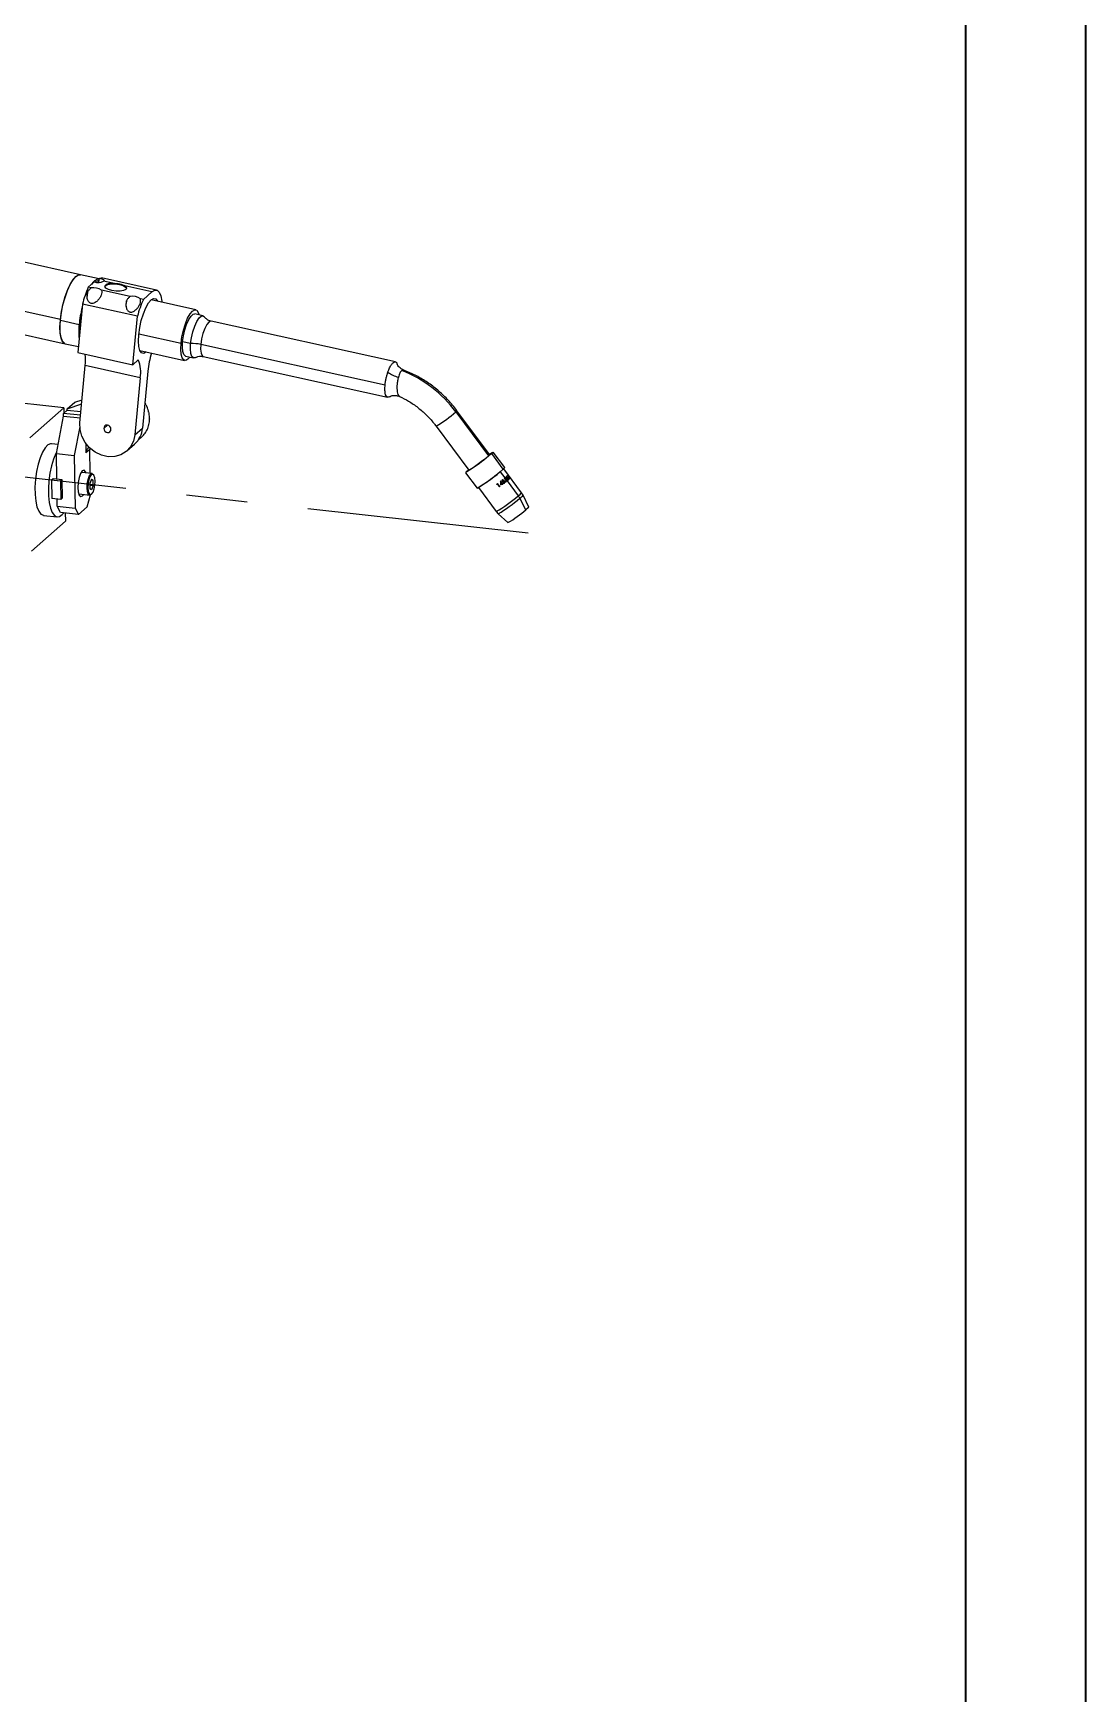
# Model space of a CAD drawing. Header units: millimetres. Extents: x -117 to 822, y -67 to 297.
# Drawn here: x 376.2 to 420, y 72.8 to 142 of the extents above; entities that cross this region are included whole.
import ezdxf

# ---------------------------------------------------------------- set-up
doc = ezdxf.new("R2010")
doc.units = ezdxf.units.MM
doc.linetypes.add('CENTERX2', pattern=[20.32, 12.7, -2.54, 2.54, -2.54])
doc.layers.add('KHUNGTEN', color=7, linetype='Continuous', lineweight=35)

msp = doc.modelspace()

# ---------------------------------------------------------------- linework, layer by layer
at = {"color": 7, "linetype": 'Continuous', "lineweight": 25}
for p, q in [((378.1244, 131.8985), (375.526, 132.4714)), ((378.9067, 131.7261), (378.1244, 131.8985)), ((378.7016, 131.5979), (378.4527, 131.3784)), ((378.5764, 131.3511), (378.4527, 131.3784)), ((378.8996, 131.6355), (378.8874, 131.6382)), ((378.8944, 131.5798), (378.9111, 131.7574)), ((378.9111, 131.7574), (379.0035, 131.7662)), ((381.2946, 131.2611), (379.0035, 131.7662)), ((379.4701, 131.5454), (379.087, 131.6298)), ((379.1466, 131.4058), (379.1725, 131.4423)), ((379.1725, 131.4423), (379.1751, 131.4701)), ((381.0987, 131.1864), (379.973, 131.4345)), ((378.2061, 130.6732), (378.0161, 128.6548)), ((380.4971, 130.1681), (378.2061, 130.6732)), ((380.197, 130.9939), (378.9995, 131.2578)), ((380.7438, 130.8733), (380.62, 130.9006)), ((381.0987, 131.1864), (380.7438, 130.8733)), ((382.93, 130.4398), (381.0655, 130.8508)), ((374.694, 130.6194), (377.2924, 130.0466)), ((377.2882, 130.0047), (378.0705, 129.8322)), ((380.3072, 128.1498), (380.4971, 130.1681)), ((383.2265, 130.1901), (382.8912, 130.264)), ((377.4297, 126.3552), (346.3773, 129.8026)), ((374.8931, 129.6003), (377.4915, 129.0275)), ((391.2409, 128.2697), (383.5638, 129.9621)), ((377.4915, 129.0275), (378.0398, 128.9066)), ((378.0161, 128.6548), (380.3072, 128.1498)), ((380.6005, 128.7414), (382.4649, 128.3304)), ((382.7145, 129.0306), (382.3792, 129.1045)), ((390.8143, 127.3034), (383.1372, 128.9959)), ((378.1012, 125.7345), (378.3251, 128.1141)), ((380.6162, 127.609), (378.3251, 128.1141)), ((380.5318, 128.3479), (380.3072, 128.1498)), ((382.5037, 128.5062), (382.839, 128.4323)), ((383.2409, 128.4973), (390.918, 126.8049)), ((380.6162, 127.609), (380.3923, 125.2294)), ((380.9344, 127.8896), (380.7105, 125.51)), ((377.5773, 126.3094), (377.8955, 126.5901)), ((377.5773, 126.3094), (378.1754, 126.5222)), ((377.8955, 126.5901), (378.1917, 126.6954)), ((380.8216, 126.5185), (380.8322, 126.5279)), ((377.4297, 126.3552), (376.0154, 125.1079)), ((377.1211, 124.4567), (377.4205, 126.0124)), ((377.4189, 126.1257), (377.578, 126.266)), ((378.1306, 126.0467), (377.4189, 126.1257)), ((377.4205, 126.0124), (377.4189, 126.1257)), ((377.4205, 126.0124), (378.1201, 125.9347)), ((377.4297, 126.3552), (377.4329, 126.1381)), ((377.578, 126.266), (377.5773, 126.3094)), ((377.578, 126.266), (378.1453, 126.203)), ((380.8485, 126.4698), (380.8609, 126.4757)), ((380.8503, 126.4663), (380.8609, 126.4757)), ((380.9444, 126.2349), (380.955, 126.2443)), ((380.9579, 126.1859), (380.9703, 126.1879)), ((380.9597, 126.1786), (380.9703, 126.1879)), ((380.9942, 125.9376), (381.0048, 125.9469)), ((380.995, 125.8809), (381.0056, 125.8903)), ((380.9951, 125.8914), (381.0056, 125.8903)), ((393.7642, 126.1894), (395.125, 124.3628)), ((395.1691, 124.4095), (393.8083, 126.2362)), ((378.098, 125.5618), (377.8693, 124.3737)), ((380.3923, 125.2294), (380.7105, 125.51)), ((380.5373, 125.02), (380.6769, 125.1432)), ((380.6858, 125.1515), (380.6964, 125.1608)), ((380.6964, 125.1608), (380.6957, 125.1609)), ((380.6973, 125.1624), (380.7079, 125.1718)), ((380.8389, 125.3365), (380.8495, 125.3458)), ((380.8462, 125.3481), (380.8495, 125.3458)), ((380.8663, 125.3824), (380.8769, 125.3918)), ((380.9538, 125.5937), (380.9644, 125.603)), ((380.9572, 125.6058), (380.9644, 125.603)), ((380.9675, 125.6468), (380.9781, 125.6562)), ((392.9422, 125.591), (394.303, 123.7643)), ((377.1932, 124.8312), (376.9228, 124.8613)), ((377.1211, 124.4567), (377.8693, 124.3737)), ((377.1368, 123.3895), (377.1211, 124.4567)), ((378.3454, 124.8747), (378.3512, 124.4829)), ((378.5103, 124.6232), (378.3512, 124.4829)), ((378.525, 123.6269), (378.5103, 124.6232)), ((380.0604, 124.5594), (380.3786, 124.84)), ((395.7381, 123.8058), (395.2547, 124.4547)), ((395.7969, 123.8681), (395.3135, 124.5171)), ((377.8693, 124.3737), (377.9017, 122.1731)), ((394.2175, 123.7192), (394.2905, 123.7811)), ((396.5011, 122.8224), (395.7563, 123.8221)), ((376.9947, 123.4053), (376.924, 123.3429)), ((376.924, 123.3429), (376.9351, 122.5873)), ((377.2981, 123.3014), (376.924, 123.3429)), ((377.3688, 123.3637), (376.9947, 123.4053)), ((377.3688, 123.3637), (377.2981, 123.3014)), ((377.2981, 123.3014), (377.3092, 122.5458)), ((377.3799, 122.6082), (377.3688, 123.3637)), ((378.1649, 123.6669), (378.151, 123.6666)), ((378.6092, 123.6176), (378.1649, 123.6669)), ((378.5785, 123.3898), (378.5085, 123.2125)), ((378.5085, 123.2125), (378.5128, 122.9905)), ((378.5099, 123.1393), (378.6573, 123.1229)), ((378.5647, 123.3548), (378.653, 123.345)), ((378.5785, 123.3898), (378.653, 123.345)), ((378.6573, 123.1229), (378.5873, 122.9457)), ((378.6573, 123.1229), (378.653, 123.345)), ((394.1587, 123.6568), (394.6421, 123.0079)), ((395.4619, 123.1638), (395.4878, 123.1813)), ((395.4878, 123.1813), (395.5728, 123.0672)), ((395.5874, 123.0782), (395.4926, 123.2053)), ((395.5723, 123.0679), (395.5874, 123.0782)), ((395.622, 123.2587), (395.6362, 123.2684)), ((395.6222, 123.1585), (395.713, 123.2201)), ((395.6222, 123.1571), (395.6985, 123.209)), ((395.6222, 123.156), (395.687, 123.2001)), ((395.6223, 123.1723), (395.6374, 123.1825)), ((395.6888, 123.222), (395.6232, 123.3101)), ((395.6362, 123.2684), (395.6773, 123.2131)), ((395.6768, 123.2139), (395.6888, 123.222)), ((395.6822, 123.3355), (395.7317, 123.3691)), ((395.6837, 123.3324), (395.6945, 123.3398)), ((395.687, 123.2001), (395.7089, 123.1707)), ((395.7204, 123.1796), (395.6985, 123.209)), ((395.7023, 123.2941), (395.7133, 123.3015)), ((395.713, 123.2201), (395.7032, 123.2332)), ((395.7077, 123.283), (395.7327, 123.3)), ((395.7084, 123.1715), (395.7204, 123.1796)), ((395.7122, 123.2736), (395.7327, 123.3)), ((395.7248, 123.3144), (395.7133, 123.3015)), ((395.7317, 123.3691), (395.7219, 123.3821)), ((395.7423, 123.3066), (395.733, 123.3002)), ((395.7747, 123.2375), (395.7762, 123.2385)), ((395.7798, 123.2929), (395.7898, 123.2997)), ((395.8014, 123.4512), (395.797, 123.4465)), ((395.807, 123.4329), (395.8114, 123.4384)), ((395.807, 123.4329), (395.8854, 123.3277)), ((395.8141, 123.4402), (395.8115, 123.4384)), ((395.8316, 123.2831), (395.8487, 123.2947)), ((395.8713, 123.4998), (395.8784, 123.5046)), ((395.8723, 123.4017), (395.8931, 123.3672)), ((395.8915, 123.3307), (395.8854, 123.3277)), ((395.8902, 123.3299), (395.8915, 123.3307)), ((395.8915, 123.4329), (395.8992, 123.4382)), ((395.8937, 123.524), (395.9034, 123.511)), ((395.8956, 123.3141), (395.901, 123.3175)), ((395.8956, 123.3141), (396.3595, 122.6913)), ((395.896, 123.4192), (395.9138, 123.4313)), ((395.9007, 123.5147), (395.9261, 123.5319)), ((395.9109, 123.3887), (395.918, 123.3935)), ((395.9132, 123.3548), (395.9537, 123.3824)), ((395.9174, 123.4338), (395.914, 123.4315)), ((396.0314, 123.4391), (395.9366, 123.5663)), ((395.9396, 123.5476), (395.9444, 123.5509)), ((395.9444, 123.5509), (396.0294, 123.4367)), ((395.9462, 123.4199), (395.9522, 123.4241)), ((396.0289, 123.4374), (396.0314, 123.4391)), ((377.3092, 122.5458), (376.9351, 122.5873)), ((377.1534, 122.2562), (377.1489, 122.5636)), ((377.3092, 122.5458), (377.3799, 122.6082)), ((378.0656, 122.7724), (378.5099, 122.7231)), ((378.4022, 122.2318), (378.5381, 122.7343)), ((378.5873, 122.9457), (378.5128, 122.9905)), ((378.5381, 122.7343), (378.5379, 122.7452)), ((394.6978, 123.0336), (395.4426, 122.0338)), ((396.6826, 122.1152), (396.4229, 122.5924)), ((396.5622, 122.7209), (396.5011, 122.8224)), ((396.7986, 122.2222), (396.5621, 122.7209)), ((376.5918, 121.8796), (377.1529, 121.8173)), ((377.1534, 122.2562), (377.9017, 122.1731)), ((377.3004, 122.0031), (377.1534, 122.2562)), ((378.0487, 121.92), (377.3004, 122.0031)), ((377.494, 121.9816), (377.4991, 121.6329)), ((377.9017, 122.1731), (378.0487, 121.92)), ((378.4022, 122.2318), (378.0487, 121.92)), ((395.4426, 122.0338), (395.5223, 121.9463)), ((395.5223, 121.9463), (395.9325, 121.577)), ((377.4991, 121.6329), (376.0849, 120.3857))]:
    msp.add_line(p, q, dxfattribs=at)
at = {"color": 8, "linetype": 'Continuous', "lineweight": 25}
for p, q in [((378.4052, 130.9429), (378.4263, 131.1673)), ((380.0247, 130.5746), (380.0468, 130.8101)), ((378.1024, 129.8602), (378.129, 129.8544)), ((380.5549, 129.4365), (382.3156, 129.0484)), ((379.249, 125.6325), (379.0971, 125.4985)), ((395.6093, 123.6984), (395.797, 123.4465))]:
    msp.add_line(p, q, dxfattribs=at)
at = {"color": 7, "linetype": 'CENTERX2'}
msp.add_line((347.2014, 126.6517), (396.7729, 121.1483), dxfattribs=at)
at = {"color": 7, "linetype": 'Continuous', "lineweight": 25, "flags": 128}
for points in [[(377.2882, 130.0047), (377.3298, 130.3196), (377.3954, 130.6417), (377.4816, 130.9549), (377.5842, 131.2434), (377.6981, 131.4928), (377.8174, 131.6905), (377.9363, 131.8267), (378.0487, 131.8945), (378.1244, 131.8985)], [(377.2924, 130.0466), (377.3374, 130.3635), (377.406, 130.6853), (377.4947, 130.996), (377.5992, 131.28), (377.7141, 131.523), (377.8338, 131.7129), (377.9521, 131.8401), (378.0632, 131.8982), (378.1244, 131.8985)], [(378.8303, 131.5806), (378.8525, 131.5948), (378.8977, 131.6152)], [(380.0133, 131.2853), (379.9206, 131.2387), (379.7781, 131.2132), (379.6076, 131.2127), (379.4351, 131.2374), (379.2869, 131.2834), (379.1854, 131.3438), (379.1462, 131.4094), (379.1751, 131.4701)], [(379.1725, 131.4423), (379.2653, 131.4889), (379.4078, 131.5144), (379.5782, 131.5149), (379.7507, 131.4902), (379.899, 131.4442), (380.0005, 131.3838), (380.0393, 131.3218)], [(379.973, 131.4345), (379.9982, 131.4159), (380.0179, 131.3967), (380.032, 131.3773), (380.0402, 131.3578), (380.0425, 131.3387), (380.0387, 131.32), (380.0289, 131.3022), (380.0133, 131.2853)], [(380.5515, 129.4022), (380.592, 129.6955), (380.658, 129.9938), (380.7449, 130.2765), (380.8468, 130.5246), (380.9568, 130.721), (381.0673, 130.8524), (381.1709, 130.9098), (381.2604, 130.8894), (381.3298, 130.7925)], [(381.0987, 131.1864), (381.2168, 131.2573), (381.3221, 131.252), (381.4091, 131.1707), (381.4734, 131.0177), (381.5117, 130.8008), (381.516, 130.7515)], [(377.4915, 129.0275), (377.4668, 129.0355), (377.3836, 129.111), (377.3216, 129.2544), (377.284, 129.4583), (377.2727, 129.7127), (377.2882, 130.0047)], [(377.4915, 129.0275), (377.4544, 129.0416), (377.3738, 129.1267), (377.315, 129.2788), (377.2809, 129.4903), (377.2732, 129.7506), (377.2924, 130.0466)], [(378.1024, 129.8602), (378.1454, 130.1791), (378.1734, 130.326)], [(382.3156, 129.0484), (382.353, 129.3191), (382.4139, 129.5944), (382.4941, 129.8554), (382.5882, 130.0844), (382.6897, 130.2657), (382.7917, 130.387), (382.8873, 130.44), (382.97, 130.4212), (383.0341, 130.3317), (383.0666, 130.2253)], [(382.3792, 129.1045), (382.4143, 129.3511), (382.4722, 129.6004), (382.5484, 129.8323), (382.6367, 130.028), (382.7299, 130.1716), (382.8205, 130.2515), (382.8912, 130.264)], [(382.7145, 129.0306), (382.7496, 129.2772), (382.8075, 129.5265), (382.8837, 129.7584), (382.972, 129.9541), (383.0652, 130.0977), (383.1558, 130.1776), (383.2364, 130.1872), (383.2919, 130.1398)], [(378.0907, 129.4468), (378.0877, 129.5664), (378.1024, 129.8602)], [(380.8648, 128.6832), (380.863, 128.6816), (380.7595, 128.6241), (380.6699, 128.6446), (380.6005, 128.7415), (380.5559, 128.9083), (380.5392, 129.1337), (380.5515, 129.4022)], [(382.679, 128.4675), (382.6032, 128.3832), (382.5076, 128.3302), (382.4249, 128.349), (382.3608, 128.4385), (382.3196, 128.5925), (382.3042, 128.8005), (382.3156, 129.0484)], [(382.5037, 128.5062), (382.4938, 128.509), (382.4297, 128.5703), (382.3873, 128.6976), (382.37, 128.8806), (382.3792, 129.1045)], [(382.9213, 128.4515), (382.9097, 128.4448), (382.8291, 128.4351), (382.765, 128.4964), (382.7226, 128.6237), (382.7053, 128.8067), (382.7145, 129.0306)], [(380.8098, 126.565), (380.816, 126.555), (380.8322, 126.5279)], [(380.3923, 125.2294), (380.3333, 124.9636), (380.2112, 124.728), (380.033, 124.5362), (379.8092, 124.3994), (379.5526, 124.3255), (379.2783, 124.3187), (379.0021, 124.3796), (378.7402, 124.5046), (378.5077, 124.6863), (378.3181, 124.9143), (378.1826, 125.1753), (378.1088, 125.454), (378.1012, 125.7345)], [(379.3964, 125.4653), (379.3842, 125.5244), (379.351, 125.577), (379.302, 125.6152), (379.2446, 125.633), (379.1875, 125.6279), (379.1394, 125.6005), (379.1077, 125.5551), (379.0971, 125.4985)], [(379.0971, 125.4985), (379.1094, 125.4394), (379.1425, 125.3868), (379.1916, 125.3487), (379.249, 125.3308), (379.3061, 125.336), (379.3542, 125.3633), (379.3859, 125.4087), (379.3964, 125.4653)], [(376.9228, 124.8613), (376.8791, 124.8606), (376.7652, 124.8103), (376.6509, 124.6928), (376.5416, 124.5134), (376.4424, 124.2805), (376.3579, 124.0051), (376.2921, 123.7), (376.2481, 123.3795), (376.2278, 123.0586), (376.2323, 122.7523), (376.2614, 122.4748), (376.3136, 122.2393), (376.3866, 122.0566), (376.4769, 121.9354), (376.5803, 121.8812), (376.5918, 121.8796)], [(377.1298, 124.502), (377.1028, 124.4511), (377.0036, 124.2182), (376.9191, 123.9428), (376.8533, 123.6377), (376.8092, 123.3172), (376.789, 122.9963), (376.7935, 122.69), (376.8225, 122.4125), (376.8748, 122.177), (376.9478, 121.9943), (377.0381, 121.8731), (377.1415, 121.8189), (377.2532, 121.8344), (377.368, 121.9188), (377.4273, 121.989)], [(395.2547, 124.4547), (395.1506, 124.3673), (395.006, 124.2525), (394.8349, 124.1215), (394.6542, 123.9871), (394.4815, 123.8624), (394.3337, 123.7598), (394.2253, 123.6891), (394.1669, 123.6574), (394.1642, 123.6678), (394.2175, 123.7192)], [(395.1566, 124.4263), (395.2468, 124.4847), (395.3052, 124.5164), (395.3079, 124.5061), (395.2547, 124.4547)], [(395.1691, 124.4095), (395.1685, 124.4062), (395.125, 124.3628)], [(395.7969, 123.8681), (395.7914, 123.8572), (395.7381, 123.8058)], [(378.3647, 123.6447), (378.3409, 123.6978), (378.2761, 123.7548), (378.2011, 123.7287), (378.1273, 123.6236), (378.0659, 123.4553), (378.0262, 123.2496), (378.0143, 123.0378)], [(378.5099, 122.7231), (378.5063, 122.7236), (378.4529, 122.768), (378.4158, 122.8737), (378.4005, 123.0246), (378.4094, 123.1976), (378.4412, 123.3665), (378.491, 123.5055), (378.5512, 123.5935), (378.6092, 123.6176)], [(378.7331, 123.3054), (378.7186, 123.4479), (378.6835, 123.5477), (378.6331, 123.5897), (378.5751, 123.5674), (378.5182, 123.4843), (378.4712, 123.353), (378.4412, 123.1935), (378.4327, 123.0301), (378.4472, 122.8876), (378.4822, 122.7878), (378.5327, 122.7458), (378.5907, 122.7681), (378.6476, 122.8512), (378.6946, 122.9825), (378.7246, 123.142), (378.7331, 123.3054)], [(395.6232, 123.3101), (395.6229, 123.3098), (395.6226, 123.3096), (395.6224, 123.3094), (395.6221, 123.3092), (395.6218, 123.3089), (395.6215, 123.3087), (395.6212, 123.3085), (395.6209, 123.3083)], [(378.0143, 123.0378), (378.032, 122.8521), (378.0767, 122.7207), (378.1414, 122.6637), (378.2164, 122.6898), (378.2654, 122.7502)], [(378.0521, 122.7757), (378.0621, 122.7729), (378.0656, 122.7724)], [(396.7986, 122.2222), (396.7714, 122.191), (396.6826, 122.1152)]]:
    msp.add_lwpolyline(points, dxfattribs=at)
at = {"color": 8, "linetype": 'Continuous', "lineweight": 25, "flags": 128}
for points in [[(383.5638, 129.9621), (383.5465, 129.9637), (383.4678, 129.9255), (383.3827, 129.8192), (383.2994, 129.6551), (383.2263, 129.4495), (383.1704, 129.2223), (383.1372, 128.9959)], [(383.1372, 128.9959), (383.1299, 128.7923), (383.1493, 128.6315), (383.1935, 128.5294), (383.2409, 128.4973)], [(393.7642, 126.1894), (393.8077, 126.2329), (393.8083, 126.2362)]]:
    msp.add_lwpolyline(points, dxfattribs=at)
at = {"color": 7, "linetype": 'Continuous', "lineweight": 25}
for centre, radius, start, end in [((382.9531, 129.4088), 4.9125, 156.363666, 165.085426), ((378.9628, 131.3055), 0.4243, 97.589662, 153.88366), ((378.8537, 132.1034), 0.5279, 253.248063, 296.227507), ((378.8618, 131.4523), 0.1876, 82.174259, 132.235212), ((379.4413, 131.0426), 0.5036, 86.731704, 121.911751), ((378.6704, 130.7714), 0.5873, 55.9261, 99.209593), ((380.2909, 130.4141), 0.5873, 55.9261, 99.209593), ((385.2442, 128.9037), 4.9125, 156.363666, 165.085426), ((382.766, 129.3704), 4.7181, 165.77467, 174.383211), ((380.576, 129.5416), 2.5223, 173.384477, 186.798837), ((384.761, 127.5148), 3.8449, 163.059548, 174.405369), ((382.7963, 127.436), 1.5967, 77.673596, 92.936267), ((376.223, 128.3518), 2.1155, 353.547797, 6.374257), ((379.3876, 127.8429), 1.2507, 349.219698, 23.812032), ((389.6928, 123.1757), 5.0655, 36.508825, 69.048821), ((391.7856, 129.1049), 1.5286, 235.937703, 254.066479), ((379.6684, 125.8486), 1.3336, 27.594652, 30.155467), ((379.7104, 125.8733), 1.2987, 16.597616, 27.636217), ((379.7419, 125.8775), 1.2545, 13.885119, 16.552553), ((379.8038, 125.8981), 1.2019, 2.326959, 13.950893), ((379.9141, 125.8997), 1.0916, 347.107875, 359.503732), ((379.8484, 125.8924), 1.1467, 359.426501, 2.258615), ((379.7043, 125.5914), 1.0095, 311.904744, 355.377839), ((380.0487, 125.8341), 0.9338, 313.023985, 313.998328), ((380.0528, 125.8496), 0.9426, 314.02345, 327.695601), ((380.0249, 125.8517), 0.9634, 327.664926, 330.845774), ((380.0053, 125.8767), 0.9974, 330.909648, 344.07529), ((379.9536, 125.8803), 1.0405, 344.008553, 347.030206), ((378.596, 124.4929), 0.245, 117.377461, 182.338399), ((378.786, 124.6277), 0.2758, 169.244457, 180.921577), ((391.7725, 128.1039), 5.0235, 300.247318, 311.863925), ((391.0579, 129.0827), 7.0534, 300.540927, 311.570316), ((391.7615, 128.0958), 5.8396, 300.101188, 311.189327), ((386.5407, 135.0884), 14.8939, 306.796868, 306.921469), ((386.5823, 135.0332), 14.8085, 306.844864, 306.992211), ((386.7156, 134.8546), 14.7442, 306.921531, 306.992367), ((387.6763, 133.5907), 13.1201, 307.273704, 307.630811), ((387.8456, 133.3708), 12.8263, 307.408151, 307.632998), ((389.879, 130.759), 9.4106, 308.031545, 308.381545), ((388.5077, 132.5123), 11.7422, 307.702812, 307.791847), ((389.9798, 130.6305), 9.2635, 308.090637, 308.383225), ((388.5174, 132.4993), 11.7422, 307.702812, 307.791847), ((388.3013, 132.7778), 12.1313, 307.634393, 307.702931), ((389.0127, 131.8615), 10.9306, 307.872163, 307.943355), ((395.3928, 124.0896), 0.7555, 311.52804, 314.515278), ((395.318, 124.1689), 0.8806, 311.659168, 313.670048), ((395.8568, 123.6291), 0.1015, 317.98454, 321.777835), ((395.8386, 123.6403), 0.1385, 317.253638, 319.781196), ((395.9667, 123.4897), 0.0821, 319.847122, 321.985861), ((395.6947, 122.1956), 0.8293, 28.5889, 36.712336), ((393.1286, 126.2768), 5.4726, 300.819965, 310.496464)]:
    msp.add_arc(centre, radius, start, end, dxfattribs=at)
at = {"color": 8, "linetype": 'Continuous', "lineweight": 25}
for centre, radius, start, end in [((389.8519, 130.6997), 5.9707, 301.170008, 310.938876), ((391.6457, 128.2964), 7.3237, 301.227228, 310.063287), ((392.6096, 126.9567), 5.7956, 300.170992, 311.145438), ((396.1497, 123.0602), 0.4244, 299.633188, 325.91333), ((396.206, 122.9672), 0.433, 300.059611, 325.337486)]:
    msp.add_arc(centre, radius, start, end, dxfattribs=at)
at = {"color": 7, "linetype": 'Continuous', "lineweight": 25}
for points, knots in [([(378.9111, 131.7574), (378.9463, 131.7488), (379.0166, 131.7316), (379.0852, 131.7009), (379.1159, 131.6669), (379.0967, 131.6422), (379.087, 131.6298)], [0, 0, 0, 0, 0.2499782, 0.4998117, 0.7494906, 1, 1, 1, 1]), ([(379.4701, 131.5454), (379.5174, 131.5444), (379.6122, 131.5424), (379.7552, 131.5172), (379.8841, 131.4825), (379.9433, 131.4506), (379.973, 131.4345)], [0, 0, 0, 0, 0.2497323, 0.4994904, 0.7492806, 1, 1, 1, 1]), ([(378.9851, 131.0441), (378.9658, 131.003), (378.9271, 130.9209), (378.8329, 130.8091), (378.7339, 130.7316), (378.6412, 130.6977), (378.5693, 130.6983), (378.5056, 130.7275), (378.443, 130.7957), (378.4017, 130.9043), (378.3903, 131.0394), (378.4143, 131.1247), (378.4263, 131.1673)], [0, 0, 0, 0, 0.1249607, 0.2497196, 0.3743162, 0.44042, 0.4999358, 0.5594094, 0.6255786, 0.7506243, 0.8752693, 1, 1, 1, 1]), ([(378.4263, 131.1673), (378.443, 131.2034), (378.4764, 131.2755), (378.5431, 131.3259), (378.5764, 131.3511)], [0, 0, 0, 0, 0.500018, 1, 1, 1, 1]), ([(378.9995, 131.2578), (379.0067, 131.2237), (379.0212, 131.1554), (378.9971, 131.0812), (378.9851, 131.0441)], [0, 0, 0, 0, 0.5004147, 1, 1, 1, 1]), ([(380.0468, 130.8101), (380.0345, 130.7674), (380.0178, 130.7095), (380.0173, 130.6447), (380.0182, 130.6232), (380.02, 130.5946), (380.0298, 130.5264), (380.0631, 130.4393), (380.1179, 130.3796), (380.1576, 130.3557), (380.1908, 130.3445), (380.226, 130.3406), (380.2741, 130.3452), (380.3553, 130.3749), (380.4342, 130.4366), (380.484, 130.4904), (380.5037, 130.5144), (380.5187, 130.5331), (380.5607, 130.59), (380.5865, 130.6457), (380.6056, 130.6869)], [0, 0, 0, 0, 0.1248459, 0.1694138, 0.1817052, 0.185351, 0.2495496, 0.3745109, 0.437139, 0.4692417, 0.5000491, 0.5308129, 0.5628883, 0.6256143, 0.7501635, 0.812669, 0.8148201, 0.8309973, 0.8752437, 1, 1, 1, 1]), ([(380.197, 130.9939), (380.1637, 130.9687), (380.097, 130.9183), (380.0636, 130.8462), (380.0468, 130.8101)], [0, 0, 0, 0, 0.4991033, 1, 1, 1, 1]), ([(380.6056, 130.6869), (380.6176, 130.7239), (380.6417, 130.7981), (380.6272, 130.8664), (380.62, 130.9006)], [0, 0, 0, 0, 0.4997192, 1, 1, 1, 1]), ([(383.564, 129.9648), (383.5587, 129.9651), (383.498, 129.968), (383.3994, 130.0265), (383.3182, 130.1005), (383.3026, 130.1262), (383.2989, 130.1323)], [0, 0, 0, 0, 0.0429308, 0.4973565, 0.8810584, 1, 1, 1, 1]), ([(382.9271, 128.4526), (382.9369, 128.4589), (382.9677, 128.4787), (383.0833, 128.5166), (383.1861, 128.5022), (383.2407, 128.4946)], [0, 0, 0, 0, 0.1793123, 0.5639394, 1, 1, 1, 1]), ([(390.9294, 127.8386), (390.9535, 127.9027), (391.0016, 128.0311), (391.0843, 128.1723), (391.1658, 128.2597), (391.2389, 128.2797), (391.2924, 128.2489), (391.3114, 128.1894), (391.3183, 128.1679)], [0, 0, 0, 0, 0.179654, 0.359308, 0.538962, 0.718616, 0.89827, 1, 1, 1, 1]), ([(391.5826, 127.9291), (391.5156, 127.9656), (391.4161, 128.0196), (391.3447, 128.1183), (391.3292, 128.155), (391.3215, 128.1731)], [0, 0, 0, 0, 0.5105381, 0.7582269, 1, 1, 1, 1]), ([(391.5041, 127.9063), (391.4916, 127.8934), (391.4666, 127.8674), (391.4172, 127.7851), (391.3864, 127.6951), (391.3659, 127.635)], [0, 0, 0, 0, 0.2485578, 0.4982087, 1, 1, 1, 1]), ([(393.8083, 126.2362), (393.748, 126.3143), (393.5777, 126.5347), (393.2625, 126.8694), (392.855, 127.2234), (392.4132, 127.5292), (391.9779, 127.7694), (391.6856, 127.887), (391.5567, 127.9389)], [0, 0, 0, 0, 0.1028306, 0.2900537, 0.4774111, 0.6648058, 0.8521955, 1, 1, 1, 1]), ([(390.9808, 126.8176), (390.9572, 126.8095), (390.9099, 126.7934), (390.8549, 126.8466), (390.8182, 126.9532), (390.8018, 127.1081), (390.8101, 127.2383), (390.8143, 127.3034)], [0, 0, 0, 0, 0.1990196, 0.3992647, 0.5995098, 0.7997549, 1, 1, 1, 1]), ([(390.9808, 126.8174), (391.038, 126.8408), (391.1292, 126.8783), (391.2929, 126.8736), (391.3768, 126.8431), (391.4203, 126.8273)], [0, 0, 0, 0, 0.4469521, 0.7134642, 1, 1, 1, 1]), ([(391.4179, 126.8263), (391.5444, 126.7646), (391.8075, 126.6362), (392.1804, 126.3781), (392.5329, 126.0724), (392.7813, 125.8014), (392.909, 125.6345), (392.9422, 125.591)], [0, 0, 0, 0, 0.2167103, 0.4506578, 0.684319, 0.9177809, 1, 1, 1, 1]), ([(395.4622, 123.1825), (395.4621, 123.1786), (395.4621, 123.1718), (395.4619, 123.1649), (395.4619, 123.1619)], [0, 0, 0, 0, 0.5613276, 1, 1, 1, 1]), ([(395.6209, 123.3083), (395.6218, 123.2786), (395.6234, 123.2262), (395.6225, 123.1733), (395.6221, 123.1504)], [0, 0, 0, 0, 0.5660382, 1, 1, 1, 1]), ([(395.6374, 123.1825), (395.6374, 123.1985), (395.6373, 123.2272), (395.6365, 123.2557), (395.6362, 123.2684)], [0, 0, 0, 0, 0.5568677, 1, 1, 1, 1]), ([(395.6768, 123.3465), (395.6834, 123.3329), (395.6953, 123.3086), (395.707, 123.2843), (395.7122, 123.2736)], [0, 0, 0, 0, 0.5609756, 1, 1, 1, 1]), ([(395.7133, 123.3015), (395.7098, 123.3087), (395.7035, 123.3214), (395.6973, 123.3342), (395.6945, 123.3398)], [0, 0, 0, 0, 0.559534, 1, 1, 1, 1]), ([(395.723, 123.2331), (395.7277, 123.229), (395.7369, 123.2208), (395.754, 123.2156), (395.7713, 123.2163), (395.7805, 123.2221), (395.7853, 123.225)], [0, 0, 0, 0, 0.2501126, 0.499816, 0.7410507, 1, 1, 1, 1]), ([(395.7898, 123.2997), (395.7851, 123.305), (395.7782, 123.3128), (395.7669, 123.3194), (395.7584, 123.3224), (395.7496, 123.3236), (395.7377, 123.3224), (395.73, 123.3177), (395.7248, 123.3144)], [0, 0, 0, 0, 0.2600567, 0.3797521, 0.4985472, 0.6191228, 0.7396531, 1, 1, 1, 1]), ([(395.7327, 123.3), (395.7366, 123.3025), (395.7437, 123.3072), (395.7547, 123.3083), (395.763, 123.3062), (395.7715, 123.3021), (395.7765, 123.2965), (395.78, 123.2927)], [0, 0, 0, 0, 0.2706652, 0.4997133, 0.6226709, 0.7431904, 1, 1, 1, 1]), ([(395.7762, 123.2385), (395.773, 123.2365), (395.7668, 123.2327), (395.7556, 123.2311), (395.7439, 123.2337), (395.7373, 123.2388), (395.7338, 123.2415)], [0, 0, 0, 0, 0.2573076, 0.4990918, 0.7355272, 1, 1, 1, 1]), ([(395.78, 123.2927), (395.7828, 123.2881), (395.7871, 123.2813), (395.7892, 123.2709), (395.7894, 123.2609), (395.7862, 123.2486), (395.7796, 123.242), (395.7762, 123.2385)], [0, 0, 0, 0, 0.2481022, 0.3712564, 0.5006945, 0.7435524, 1, 1, 1, 1]), ([(395.7853, 123.225), (395.7903, 123.2297), (395.7975, 123.2366), (395.8023, 123.2491), (395.8038, 123.2589), (395.8032, 123.2691), (395.7999, 123.2834), (395.7939, 123.2931), (395.7898, 123.2997)], [0, 0, 0, 0, 0.26089405, 0.38064718, 0.49970583, 0.62085314, 0.74152498, 1, 1, 1, 1]), ([(395.797, 123.4465), (395.7954, 123.4438), (395.7923, 123.4386), (395.7907, 123.4281), (395.7918, 123.4163), (395.7987, 123.3921), (395.8114, 123.3741), (395.8214, 123.3601)], [0, 0, 0, 0, 0.1219346, 0.2405705, 0.3647485, 0.5022449, 1, 1, 1, 1]), ([(395.8794, 123.4075), (395.873, 123.4157), (395.8615, 123.4303), (395.8444, 123.4459), (395.8306, 123.4539), (395.8196, 123.4571), (395.8095, 123.4564), (395.8042, 123.453), (395.8014, 123.4512)], [0, 0, 0, 0, 0.2791561, 0.498388, 0.6322644, 0.7537844, 0.8728662, 1, 1, 1, 1]), ([(395.8296, 123.3668), (395.822, 123.3774), (395.8122, 123.3909), (395.8056, 123.409), (395.804, 123.4181), (395.8043, 123.4263), (395.8061, 123.4307), (395.807, 123.4329)], [0, 0, 0, 0, 0.4993065, 0.63715821, 0.76171579, 0.87996548, 1, 1, 1, 1]), ([(395.8114, 123.4384), (395.8136, 123.4396), (395.818, 123.442), (395.8262, 123.442), (395.8346, 123.4389), (395.8458, 123.4316), (395.8588, 123.4192), (395.8677, 123.4076), (395.8723, 123.4017)], [0, 0, 0, 0, 0.1268951, 0.24659129, 0.37082722, 0.49431265, 0.74293595, 1, 1, 1, 1]), ([(395.8214, 123.3601), (395.832, 123.3465), (395.8456, 123.3292), (395.8664, 123.3164), (395.8771, 123.3123), (395.8871, 123.3114), (395.8927, 123.3132), (395.8956, 123.3141)], [0, 0, 0, 0, 0.4984412, 0.6362809, 0.7605513, 0.8788744, 1, 1, 1, 1]), ([(395.8327, 123.2989), (395.8318, 123.2979), (395.8303, 123.2964), (395.8294, 123.2935), (395.8291, 123.2904), (395.8295, 123.2861), (395.8314, 123.2832), (395.8324, 123.2817)], [0, 0, 0, 0, 0.2486157, 0.3701385, 0.4992276, 0.7496739, 1, 1, 1, 1]), ([(395.8854, 123.3277), (395.8832, 123.3273), (395.8786, 123.3266), (395.8709, 123.3283), (395.8629, 123.3321), (395.8476, 123.3432), (395.8375, 123.3564), (395.8296, 123.3668)], [0, 0, 0, 0, 0.1206733, 0.2392413, 0.3636216, 0.5007288, 1, 1, 1, 1]), ([(395.8324, 123.2817), (395.8335, 123.2804), (395.8358, 123.2777), (395.8403, 123.2759), (395.8449, 123.2756), (395.8473, 123.277), (395.8485, 123.2777)], [0, 0, 0, 0, 0.2492124, 0.4998906, 0.7389481, 1, 1, 1, 1]), ([(395.8487, 123.2947), (395.8476, 123.2961), (395.8453, 123.2987), (395.8415, 123.3003), (395.8385, 123.3008), (395.8357, 123.3007), (395.8339, 123.2996), (395.8327, 123.2989)], [0, 0, 0, 0, 0.2490206, 0.4982994, 0.6262997, 0.7492803, 1, 1, 1, 1]), ([(395.8485, 123.2777), (395.8495, 123.2787), (395.8513, 123.2808), (395.8522, 123.2853), (395.8514, 123.2902), (395.8496, 123.2932), (395.8487, 123.2947)], [0, 0, 0, 0, 0.2598086, 0.4989895, 0.7401782, 1, 1, 1, 1]), ([(395.8784, 123.5046), (395.8767, 123.5052), (395.8735, 123.5062), (395.8703, 123.5072), (395.8689, 123.5077)], [0, 0, 0, 0, 0.5598105, 1, 1, 1, 1]), ([(395.8689, 123.5077), (395.8733, 123.4938), (395.8811, 123.4688), (395.8885, 123.4434), (395.8917, 123.4322)], [0, 0, 0, 0, 0.55878126, 1, 1, 1, 1]), ([(395.8992, 123.4382), (395.8954, 123.4507), (395.8887, 123.473), (395.8816, 123.495), (395.8784, 123.5046)], [0, 0, 0, 0, 0.56122575, 1, 1, 1, 1]), ([(395.901, 123.3175), (395.9033, 123.3199), (395.9078, 123.3245), (395.9109, 123.3346), (395.9106, 123.3466), (395.9065, 123.3625), (395.8962, 123.3837), (395.8855, 123.3989), (395.8794, 123.4075)], [0, 0, 0, 0, 0.1263698, 0.2452231, 0.3669889, 0.5014202, 0.718723, 1, 1, 1, 1]), ([(395.8931, 123.3672), (395.8946, 123.3633), (395.8974, 123.356), (395.8986, 123.3455), (395.8968, 123.3367), (395.8933, 123.3328), (395.8915, 123.3307)], [0, 0, 0, 0, 0.27788081, 0.52160306, 0.75372159, 1, 1, 1, 1]), ([(395.8917, 123.4322), (395.8938, 123.4248), (395.8979, 123.4099), (395.9067, 123.3955), (395.9111, 123.3884)], [0, 0, 0, 0, 0.5040939, 1, 1, 1, 1]), ([(395.9054, 123.4454), (395.9041, 123.4442), (395.9019, 123.4421), (395.9, 123.4394), (395.8992, 123.4382)], [0, 0, 0, 0, 0.5598201, 1, 1, 1, 1]), ([(395.9522, 123.4241), (395.9482, 123.4289), (395.9421, 123.4362), (395.9333, 123.443), (395.9248, 123.4477), (395.9143, 123.4504), (395.9084, 123.4471), (395.9054, 123.4454)], [0, 0, 0, 0, 0.2546613, 0.3759772, 0.4997609, 0.7434266, 1, 1, 1, 1]), ([(395.918, 123.3935), (395.9156, 123.3972), (395.9121, 123.4027), (395.9096, 123.4104), (395.9086, 123.4157), (395.9085, 123.4205), (395.9097, 123.4264), (395.9121, 123.4293), (395.9138, 123.4313)], [0, 0, 0, 0, 0.2538686, 0.3750429, 0.4989122, 0.6145283, 0.7337926, 1, 1, 1, 1]), ([(395.9111, 123.3884), (395.9153, 123.3834), (395.9216, 123.3761), (395.9311, 123.3694), (395.9381, 123.366), (395.9448, 123.364), (395.9534, 123.3634), (395.9582, 123.3661), (395.9614, 123.3679)], [0, 0, 0, 0, 0.25688662, 0.37757702, 0.49915632, 0.61975941, 0.74043496, 1, 1, 1, 1]), ([(395.9138, 123.4313), (395.916, 123.4326), (395.9202, 123.4351), (395.9275, 123.434), (395.9336, 123.4313), (395.9384, 123.428), (395.9431, 123.4238), (395.9459, 123.4203), (395.9473, 123.4186)], [0, 0, 0, 0, 0.2591102, 0.4971104, 0.6284597, 0.7517927, 0.8734438, 1, 1, 1, 1]), ([(395.952, 123.3812), (395.9498, 123.38), (395.9457, 123.3775), (395.938, 123.3785), (395.9317, 123.3812), (395.9268, 123.3843), (395.9222, 123.3884), (395.9194, 123.3918), (395.918, 123.3935)], [0, 0, 0, 0, 0.2589461, 0.4988801, 0.6273077, 0.7497149, 0.8719797, 1, 1, 1, 1]), ([(395.9957, 123.398), (395.9824, 123.4273), (395.9588, 123.4793), (395.9335, 123.5292), (395.9225, 123.5509)], [0, 0, 0, 0, 0.5657914, 1, 1, 1, 1]), ([(395.9261, 123.5319), (395.9378, 123.5078), (395.9589, 123.4643), (395.9787, 123.4195), (395.9875, 123.3996)], [0, 0, 0, 0, 0.55553965, 1, 1, 1, 1]), ([(395.9323, 123.5612), (395.9338, 123.5584), (395.9365, 123.5535), (395.9392, 123.5485), (395.9403, 123.5463)], [0, 0, 0, 0, 0.5591133, 1, 1, 1, 1]), ([(395.9473, 123.4186), (395.9486, 123.4167), (395.9511, 123.4131), (395.9539, 123.4074), (395.9559, 123.4018), (395.9571, 123.3947), (395.9568, 123.3868), (395.9536, 123.3831), (395.952, 123.3812)], [0, 0, 0, 0, 0.1280928, 0.2502279, 0.3724758, 0.500891, 0.75034, 1, 1, 1, 1]), ([(395.9614, 123.3679), (395.9637, 123.3709), (395.9682, 123.3766), (395.9684, 123.3884), (395.966, 123.3986), (395.9615, 123.41), (395.956, 123.4183), (395.9522, 123.4241)], [0, 0, 0, 0, 0.2584259, 0.4984898, 0.6198238, 0.7404322, 1, 1, 1, 1]), ([(395.9875, 123.3996), (395.989, 123.3993), (395.9918, 123.3988), (395.9945, 123.3982), (395.9957, 123.398)], [0, 0, 0, 0, 0.5601818, 1, 1, 1, 1])]:
    msp.add_open_spline(points, degree=3, knots=knots, dxfattribs=at)
at = {"color": 8, "linetype": 'Continuous', "lineweight": 25}
for points, knots in [([(391.5817, 127.9231), (391.5746, 127.9274), (391.5512, 127.9417), (391.5234, 127.9208), (391.5041, 127.9063)], [0, 0, 0, 0, 0.3045, 1, 1, 1, 1]), ([(391.3659, 127.635), (391.3534, 127.5859), (391.3275, 127.4849), (391.3073, 127.32), (391.3037, 127.1615), (391.3177, 127.0215), (391.3482, 126.9128), (391.3843, 126.8457), (391.412, 126.8365), (391.4215, 126.8333)], [0, 0, 0, 0, 0.1491913, 0.3067415, 0.4600558, 0.6133138, 0.7664553, 0.9195423, 1, 1, 1, 1])]:
    msp.add_open_spline(points, degree=3, knots=knots, dxfattribs=at)
at = {"color": 7, "linetype": 'Continuous', "lineweight": 25}
msp.add_open_spline([(390.8143, 127.3034), (390.8192, 127.3475), (390.8292, 127.4358), (390.8553, 127.5737), (390.8883, 127.7105), (390.9157, 127.7959), (390.9294, 127.8386)], degree=3, dxfattribs=at)
at = {"layer": 'KHUNGTEN'}
for p, q in [((420, 0), (420, 297)), ((415, 5), (415, 292))]:
    msp.add_line(p, q, dxfattribs=at)

doc.saveas('drawing.dxf')
